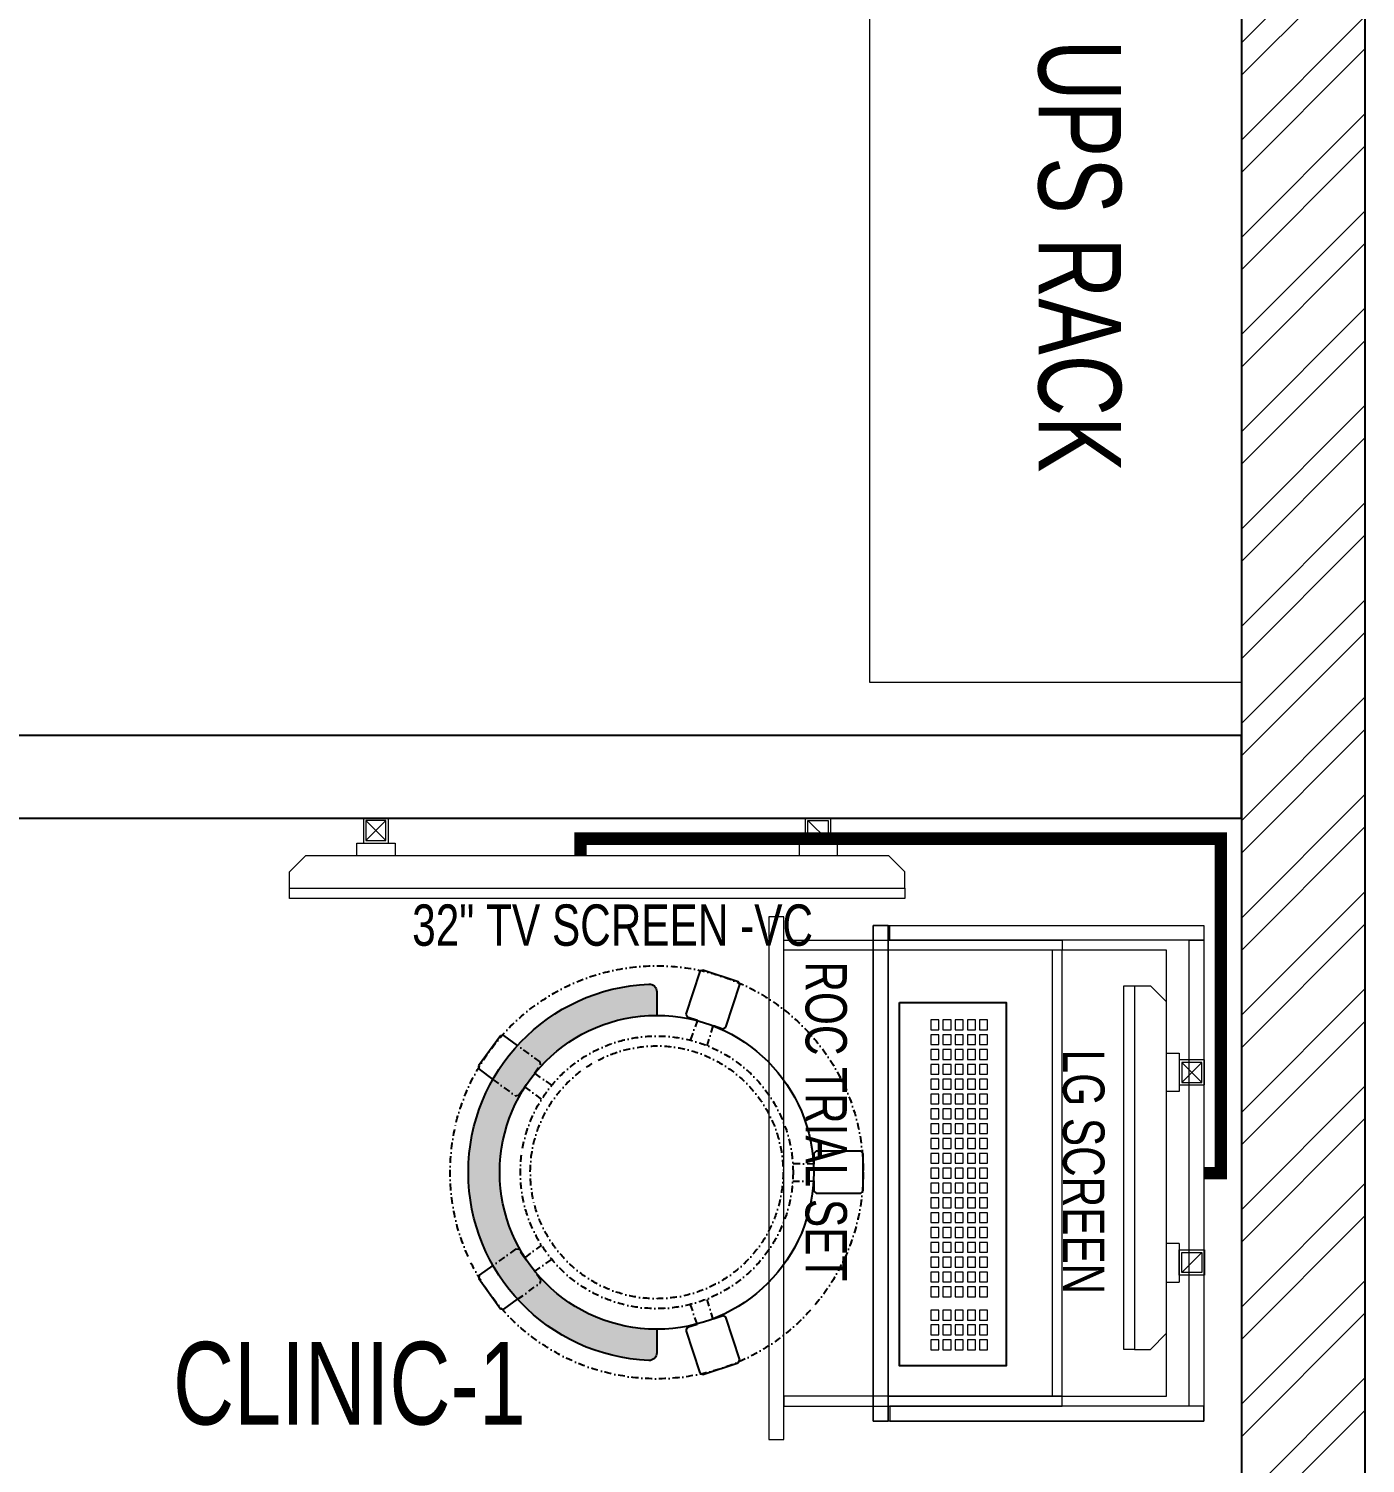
# Model space of a CAD drawing. Header units: feet. Extents: x 2256883 to 2267705, y -6058294 to -6051474.
# Drawn here: x 2266087 to 2267705, y -6055506 to -6053769 of the extents above; entities that cross this region are included whole.
import ezdxf

# ---------------------------------------------------------------- set-up
doc = ezdxf.new("R2010")
doc.units = ezdxf.units.FT
doc.header["$LTSCALE"] = 33
doc.header["$MEASUREMENT"] = 0
for name, pattern in [('ACAD_ISO03W100', [30, 12, -18]), ('DASHDOT2', [0.5, 0.25, -0.125, 0, -0.125]), ('HIDDEN', [9.524999999999995, 6.349999999999997, -3.174999999999998])]:
    doc.linetypes.add(name, pattern=pattern)
doc.layers.add('A-WALL', color=1, linetype='Continuous')
for name, color, linetype, lineweight in [('Floor-Unit', 1, 'Continuous', 13), ('HATCH', 9, 'Continuous', 9), ('LENS-DIM', 252, 'Continuous', 5), ('LENS-FURNITURE', 13, 'Continuous', 9), ('LENS-PARTITION', 21, 'Continuous', 25), ('LENS-TEXT', 31, 'Continuous', 5), ('LENS_DIMENSION', 193, 'Continuous', 0), ('LENS_PARTITION', 21, 'Continuous', 25), ('LENS_TEXT', 31, 'Continuous', 5), ('LK-EQPMT', 3, 'Continuous', 18), ('LK-FF&E WALL', 1, 'Continuous', 9), ('LN-ELEVATION-1', 81, 'Continuous', 25), ('LN-ELEVATION-2', 103, 'Continuous', 20), ('LN-HATCH', 251, 'Continuous', 0), ('TV', 92, 'Continuous', 18)]:
    doc.layers.add(name, color=color, linetype=linetype, lineweight=lineweight)
doc.styles.add('LK TXT', font='GILC____.TTF', dxfattribs={"height": 100})
doc.styles.get("Standard").update_dxf_attribs({"font": 'GILC____.TTF'})

# ---------------------------------------------------------------- blocks, each defined once
blk = doc.blocks.new('A$C555b74dd')
at = {"layer": 'LN-HATCH'}
h = blk.add_hatch(dxfattribs=at)
h.set_pattern_fill('ANSI32', color=256, scale=222)
h.set_pattern_definition([(45, (-2872276.043171114, 5463405.476987133), (-58.86663953378008, 58.86663953378008), []), (45, (-2872236.798744824, 5463405.476987133), (-58.86663953378008, 58.86663953378008), [])])
h.paths.add_polyline_path([(-9552.167973131873, 150), (-7240.992161259986, 150), (-7240.992161259986, 9.313226e-10), (-9552.167973131873, 9.313226e-10)])
h.paths.add_polyline_path([(-6936.221724529751, 150), (-3400.884658457711, 150), (-3400.884658457711, 0), (-6936.221724529751, 0)])
h.paths.add_polyline_path([(-3096.114221727475, 150), (-365.8790593510494, 150), (-365.8790593510494, 0), (-3096.114221727475, 0)])
h.paths.add_polyline_path([(-150, 759.5408734604716), (0, 759.5408734604716), (0, 6202.232922734693), (-150, 6202.232922734693)])
h.paths.add_polyline_path([(-863.6707726772873, 6667.007838750258), (-3748.830907057971, 6667.007838750258), (-3748.830907057971, 6819.547592388466), (-863.6707726772873, 6819.547592388466)])
h.paths.add_polyline_path([(-5110.138857787475, 6669.547592388465), (-9981.3863381939, 6669.547592388465), (-9981.3863381939, 6819.547592388466), (-5110.138857787475, 6819.547592388466)])
at = {"layer": 'A-WALL'}
blk.add_lwpolyline([(-150, 759.5408734604716), (0, 759.5408734604716), (0, 6202.232922734693), (-150, 6202.232922734693)], close=True, dxfattribs=at)
blk = doc.blocks.new('TRIAL SET ROC')
at = {"layer": 'LENS-DIM', "ltscale": 0.5}
for points in [[(-400.3652351796627, -364.3162249757442), (-430.3652351796626, -364.3162249757442)], [(169.6347648203373, -364.3162249757442), (139.6347648203373, -364.3162249757442)]]:
    blk.add_lwpolyline(points, dxfattribs=at)
at = {"layer": 'LENS-FURNITURE'}
blk.add_lwpolyline([(-430.3652351796626, 18), (169.6347648203373, 18), (169.6347648203373, -382.3162249757443), (-430.3652351796626, -382.3162249757443)], close=True, dxfattribs=at)
at = {"layer": 'LENS-FURNITURE', "color": 146}
for points in [[(-412.3652351796627, -153.6065521437457), (-400.3652351796627, -153.6065521437457), (-400.3652351796628, -490.6065521437458), (-412.3652351796627, -490.6065521437458)], [(139.6347648203373, -153.6065521437458), (-400.3652351796627, -153.6065521437457), (-400.3652351796627, -165.6065521437457), (139.6347648203373, -165.6065521437458)], [(151.6347648203373, -153.6065521437458), (139.6347648203373, -153.6065521437458), (139.6347648203372, -490.6065521437458), (151.6347648203373, -490.6065521437458)], [(192.1347648203373, -490.6065521437458), (-440.8652351796627, -490.6065521437458), (-440.8652351796627, -508.6065521437458), (192.1347648203373, -508.6065521437458)]]:
    blk.add_lwpolyline(points, close=True, dxfattribs=at)
at = {"layer": 'LN-ELEVATION-2'}
for points in [[(-430.3652351796626, 18), (-412.3652351796627, 18), (-412.3652351796627, -362.3162249757442), (-430.3652351796626, -362.3162249757442)], [(-412.3652351796627, 18), (151.6347648203373, 18), (151.6347648203373, 0), (-412.3652351796627, 0)], [(169.6347648203373, 18), (151.6347648203373, 18), (151.6347648203373, -362.3162249757442), (169.6347648203373, -362.3162249757442)], [(169.6347648203373, -364.3162249757442), (-430.3652351796626, -364.3162249757442), (-430.3652351796626, -382.3162249757443), (169.6347648203373, -382.3162249757443)], [(169.6347648203373, -382.3162249757443), (-430.3652351796626, -382.3162249757443), (-430.3652351796626, -364.3162249757442), (169.6347648203373, -364.3162249757442)]]:
    blk.add_lwpolyline(points, close=True, dxfattribs=at)
at = {"layer": 'LN-ELEVATION-2', "linetype": 'HIDDEN', "ltscale": 100}
blk.add_lwpolyline([(-400.3652351796627, -364.3162249757442), (139.6347648203373, -364.3162249757442), (139.6347648203373, -27.35909500904381), (-400.3652351796627, -27.35909500904381)], close=True, dxfattribs=at)
at = {"insert": (-386.8645105547048, -414.1468168679739), "char_height": 50, "attachment_point": 1}
blk.add_mtext_dynamic_manual_height_columns('ROC TRIAL SET', width=625.228464345434, gutter_width=500, heights=[0], dxfattribs=at)
blk = doc.blocks.new('*U28')
at = {"layer": 'LK-EQPMT', "ltscale": 12}
blk.add_lwpolyline([(5.986879315214991, 4.914598100478997), (-5.986879315214991, 4.914598100478997), (-5.986879315214991, -4.914598100478997), (5.986879315214991, -4.914598100478997)], close=True, dxfattribs=at)
blk = doc.blocks.new('*U29')
at = {"color": 0, "linetype": 'ByBlock', "lineweight": -2}
for p in [(0, 0), (17.96063794564497, 0), (35.92127589128995, 0), (53.88191383693492, 0), (71.8425517825799, 0), (89.80318972822487, 0), (107.7638276738698, 0), (125.7244656195148, 0), (143.6851035651598, 0), (161.6457415108048, 0), (179.6063794564497, 0), (197.5670174020947, 0), (215.5276553477397, 0), (233.4882932933847, 0), (251.4489312390296, 0), (269.4095691846746, 0), (287.3702071303196, 0), (305.3308450759646, 0), (323.2914830216096, 0), (-9e-16, -14.74379430143699), (17.96063794564497, -14.74379430143699), (35.92127589128995, -14.74379430143699), (53.88191383693492, -14.74379430143699), (71.8425517825799, -14.74379430143699), (89.80318972822487, -14.74379430143699), (107.7638276738698, -14.74379430143699), (125.7244656195148, -14.74379430143699), (143.6851035651598, -14.74379430143699), (161.6457415108048, -14.74379430143699), (179.6063794564497, -14.74379430143699), (197.5670174020947, -14.74379430143699), (215.5276553477397, -14.74379430143699), (233.4882932933847, -14.74379430143699), (251.4489312390296, -14.74379430143699), (269.4095691846746, -14.74379430143699), (287.3702071303196, -14.74379430143699), (305.3308450759646, -14.74379430143699), (323.2914830216096, -14.74379430143699), (-1.8e-15, -29.48758860287398), (17.96063794564497, -29.48758860287398), (35.92127589128995, -29.48758860287398), (53.88191383693492, -29.48758860287398), (71.8425517825799, -29.48758860287398), (89.80318972822487, -29.48758860287398), (107.7638276738698, -29.48758860287398), (125.7244656195148, -29.48758860287398), (143.6851035651598, -29.48758860287398), (161.6457415108048, -29.48758860287398), (179.6063794564497, -29.48758860287398), (197.5670174020947, -29.48758860287398), (215.5276553477397, -29.48758860287398), (233.4882932933847, -29.48758860287398), (251.4489312390296, -29.48758860287398), (269.4095691846746, -29.48758860287398), (287.3702071303196, -29.48758860287398), (305.3308450759646, -29.48758860287398), (323.2914830216096, -29.48758860287398), (-2.7e-15, -44.23138290431096), (17.96063794564497, -44.23138290431096), (35.92127589128995, -44.23138290431096), (53.88191383693492, -44.23138290431096), (71.8425517825799, -44.23138290431096), (89.80318972822487, -44.23138290431096), (107.7638276738698, -44.23138290431096), (125.7244656195148, -44.23138290431096), (143.6851035651598, -44.23138290431096), (161.6457415108048, -44.23138290431096), (179.6063794564497, -44.23138290431096), (197.5670174020947, -44.23138290431096), (215.5276553477397, -44.23138290431096), (233.4882932933847, -44.23138290431096), (251.4489312390296, -44.23138290431096), (269.4095691846746, -44.23138290431096), (287.3702071303196, -44.23138290431096), (305.3308450759646, -44.23138290431096), (323.2914830216096, -44.23138290431096), (-3.6e-15, -58.97517720574795), (17.96063794564497, -58.97517720574795), (35.92127589128994, -58.97517720574795), (53.88191383693492, -58.97517720574795), (71.8425517825799, -58.97517720574795), (89.80318972822487, -58.97517720574795), (107.7638276738698, -58.97517720574795), (125.7244656195148, -58.97517720574795), (143.6851035651598, -58.97517720574795), (161.6457415108048, -58.97517720574795), (179.6063794564497, -58.97517720574795), (197.5670174020947, -58.97517720574795), (215.5276553477397, -58.97517720574795), (233.4882932933847, -58.97517720574795), (251.4489312390296, -58.97517720574795), (269.4095691846746, -58.97517720574795), (287.3702071303196, -58.97517720574795), (305.3308450759646, -58.97517720574795), (323.2914830216096, -58.97517720574795)]:
    blk.add_blockref('*U28', p, dxfattribs=at)
blk = doc.blocks.new('*U26')
at = {"layer": 'LK-EQPMT', "ltscale": 12}
blk.add_lwpolyline([(5.986879315214991, 4.914598100478997), (-5.986879315214991, 4.914598100478997), (-5.986879315214991, -4.914598100478997), (5.986879315214991, -4.914598100478997)], close=True, dxfattribs=at)
blk = doc.blocks.new('*U27')
at = {"color": 0, "linetype": 'ByBlock', "lineweight": -2}
for p in [(0, 0), (17.96063794564497, 0), (35.92127589128995, 0), (-9e-16, -14.74379430143699), (17.96063794564497, -14.74379430143699), (35.92127589128995, -14.74379430143699), (-1.8e-15, -29.48758860287398), (17.96063794564497, -29.48758860287398), (35.92127589128995, -29.48758860287398), (-2.7e-15, -44.23138290431096), (17.96063794564497, -44.23138290431096), (35.92127589128995, -44.23138290431096), (-3.6e-15, -58.97517720574795), (17.96063794564497, -58.97517720574795), (35.92127589128994, -58.97517720574795)]:
    blk.add_blockref('*U26', p, dxfattribs=at)
blk = doc.blocks.new('*U20')
at = {"ltscale": 12}
blk.add_lwpolyline([(8.040144996717572, 2.91038e-11), (8.040144996717572, 129.0940371821052), (448.0401449967176, 129.0940371821052), (448.0401449967176, 2.91038e-11)], close=True, dxfattribs=at)
for name, p in [('*U29', (35.16895717114949, 101.6202952143818)), ('*U27', (386.6121428576974, 101.6202952143818))]:
    blk.add_blockref(name, p)
blk = doc.blocks.new('CLINIC SCREEN')
at = {"layer": 'TV'}
for p, q in [((-103.1090284836336, 42.85441964946222), (-127.4114311772946, 18.55201695591665)), ((-127.4114311772946, 42.85441964946222), (-103.1090284836336, 18.55201695591665)), ((102.7052824410566, 42.85441964946222), (127.007685134602, 18.55201695591665))]:
    blk.add_line(p, q, dxfattribs=at)
at = {"layer": 'TV', "ltscale": 12}
for p, q in [((-220.0000000000082, -19.41163062257681), (-200.5883693773149, 0)), ((200.5883693773149, 0), (-200.5883693773149, 0)), ((-138.5315413423604, 0), (-138.5315413423604, 15.514207008644)), ((-138.5315413423604, 15.514207008644), (-91.98892031613741, 15.514207008644)), ((-91.98892031613741, 15.514207008644), (-91.98892031613741, 0)), ((91.98892031610741, 15.514207008644), (91.98892031610741, 0)), ((91.98892031610741, 15.514207008644), (138.5315413423595, 15.514207008644)), ((138.5315413423595, 0), (138.5315413423595, 15.514207008644)), ((219.9999999999918, -19.41163062257681), (200.5883693773149, 0)), ((-220.0000000000082, -38.82326124538668), (-220.0000000000082, -19.41163062257681)), ((219.9999999999918, -38.82326124538668), (219.9999999999918, -19.41163062257681))]:
    blk.add_line(p, q, dxfattribs=at)
at = {"layer": 'TV'}
for points in [[(-130.4492315140169, 15.51421661919448), (-100.0712281470269, 15.51421661919448), (-100.0712281470269, 45.89221998606814), (-130.4492315140169, 45.89221998606814)], [(-127.4114311772946, 18.55201695591665), (-103.1090284836336, 18.55201695591665), (-103.1090284836336, 42.85441964946222), (-127.4114311772946, 42.85441964946222)], [(130.0454854713243, 15.51421661919448), (99.66748210433435, 15.51421661919448), (99.66748210433435, 45.89221998606814), (130.0454854713243, 45.89221998606814)], [(127.007685134602, 18.55201695591665), (102.7052824410566, 18.55201695591665), (102.7052824410566, 42.85441964946222), (127.007685134602, 42.85441964946222)]]:
    blk.add_lwpolyline(points, close=True, dxfattribs=at)
at = {"layer": 'TV', "ltscale": 12}
blk.add_lwpolyline([(-220.0000000000082, -51.71278328332107), (-220.0000000000082, -38.82326124538668), (219.9999999999918, -38.82326124538668), (219.9999999999918, -51.71278328332107)], close=True, dxfattribs=at)
at = {"layer": 'Floor-Unit', "color": 0, "ltscale": 2, "insert": (5.199680584678389, -100.4085774972336), "char_height": 50, "attachment_point": 5}
blk.add_mtext_dynamic_manual_height_columns('LG SCREEN', width=466.4796511627907, gutter_width=12.5, heights=[0], dxfattribs=at)
blk = doc.blocks.new('32INCH VC FOR CLINIC')
at = {"layer": 'LK-EQPMT'}
for p, q in [((116.8909715171903, 152.5672029328125), (92.58856882341206, 128.264800239267)), ((92.58856882341206, 152.5672029328125), (116.8909715171903, 128.264800239267)), ((627.7052824404091, 152.5672029328125), (652.0076851341872, 128.264800239267))]:
    blk.add_line(p, q, dxfattribs=at)
at = {"layer": 'LK-EQPMT', "ltscale": 12}
for p, q in [((81.46845865808427, 109.7127832833503), (81.46845865808427, 125.2269902919943)), ((81.46845865808427, 125.2269902919943), (128.0110796838999, 125.2269902919943)), ((128.0110796838999, 125.2269902919943), (128.0110796838999, 109.7127832833503)), ((616.9889203161001, 125.2269902919943), (616.9889203161001, 109.7127832833503)), ((616.9889203161001, 125.2269902919943), (663.5315413419156, 125.2269902919943)), ((663.5315413419156, 109.7127832833503), (663.5315413419156, 125.2269902919943)), ((0, 90.30115266077335), (19.41163062304258, 109.7127832833503)), ((725.5883693769574, 109.7127832833503), (19.41163062304258, 109.7127832833503)), ((745, 90.30115266077335), (725.5883693769574, 109.7127832833503)), ((0, 70.88952203796362), (0, 90.30115266077335)), ((745, 70.88952203796362), (745, 90.30115266077335))]:
    blk.add_line(p, q, dxfattribs=at)
at = {"layer": 'LK-EQPMT'}
for points in [[(89.55076848529278, 125.2269999025447), (119.9287718534469, 125.2269999025447), (119.9287718534469, 155.6050032694184), (89.55076848529278, 155.6050032694184)], [(92.58856882341206, 128.264800239267), (116.8909715171903, 128.264800239267), (116.8909715171903, 152.5672029328125), (92.58856882341206, 152.5672029328125)], [(655.0454854704439, 125.2269999025447), (624.6674821041522, 125.2269999025447), (624.6674821041522, 155.6050032694184), (655.0454854704439, 155.6050032694184)], [(652.0076851341872, 128.264800239267), (627.7052824404091, 128.264800239267), (627.7052824404091, 152.5672029328125), (652.0076851341872, 152.5672029328125)]]:
    blk.add_lwpolyline(points, close=True, dxfattribs=at)
at = {"layer": 'LK-EQPMT', "ltscale": 12}
blk.add_lwpolyline([(0, 58.0000000000291), (0, 70.88952203796362), (745, 70.88952203796362), (745, 58.0000000000291)], close=True, dxfattribs=at)
at = {"layer": 'LENS-TEXT', "color": 0, "ltscale": 2, "insert": (391.1996805854142, 25.6359011628374), "char_height": 50, "attachment_point": 5}
blk.add_mtext_dynamic_manual_height_columns('32" TV SCREEN -VC', width=466.4796511627907, gutter_width=12.5, heights=[0], dxfattribs=at)
blk = doc.blocks.new('DR STOOL')
at = {"layer": 'HATCH'}
h = blk.add_hatch(dxfattribs=at)
h.set_pattern_fill('ANSI36', color=250, angle=-90.00000000000001)
h.set_pattern_definition([(315, (-227.8099174643867, 917.3997257252777), (6.173926083235043, -1.683798022700468), [7.9375, -1.587499999999999, 0, -1.587499999999999])])
edge = h.paths.add_edge_path()
edge.add_line((-190.0000000041909, 4.511094e-10), (-218.6899174675346, 4.511094e-10))
edge.add_arc((-218.6899174670689, 9.120000000388245), 9.119999999940092, 177.6119845363388, 269.9999999996136, ccw=False)
edge.add_arc((-1.8626451e-09, 3.565219e-10), 228.000000002257, 2.3880154632688004, 177.6119845367313, ccw=False)
edge.add_arc((218.6899174633436, 9.120000000497384), 9.120000000051716, -90.00000000034493, 2.3880154629299, ccw=False)
edge.add_line((218.6899174633436, 4.511094e-10), (190, 4.511094e-10))
edge.add_arc((-1.8626451e-09, 4.511094e-10), 190.000000001979, -1.27e-14, 180)
at = {"layer": 'LN-ELEVATION-1', "color": 1, "ltscale": 100}
for p, q in [((-128.6221585394814, 215.4841044476634), (-165.2704676063731, 189.0243927398114)), ((-124.7228340068832, 214.8545704018979), (-128.6221585394814, 215.4841044476634)), ((-112.6981821293011, 198.1996966340157), (-124.7228340068832, 214.8545704018979)), ((124.7553772013634, 214.9803744515593), (112.5488144652918, 198.2845540212292)), ((128.7014972954057, 215.5933048763618), (124.7553772013634, 214.9803744515593)), ((128.7014972954057, 215.5933048763618), (124.7553772013634, 214.9803744515593)), ((165.1911288509145, 188.915192311113), (128.7014972954057, 215.5933048763618)), ((165.1911288509145, 188.915192311113), (128.7014972954057, 215.5933048763618)), ((-165.2704676063731, 189.0243927398114), (-165.9069543029182, 185.0820035930228)), ((-165.9069543029182, 185.0820035930228), (-153.8003208162263, 168.3135803133482)), ((153.6734594982117, 168.4294150282658), (165.7973639420234, 185.0121775862135)), ((165.7973639420234, 185.0121775862135), (165.1911288509145, 188.915192311113)), ((165.7973639420234, 185.0121775862135), (165.1911288509145, 188.915192311113)), ((-191.2928382232785, -35.45407700946089), (-242.9550312487409, -52.24013893969095)), ((-187.9259491492994, -37.1695928365807), (-191.2928382232785, -35.45407700946089)), ((-184.1424400564283, -48.81403796559607), (-187.9259491492994, -37.1695928365807)), ((188.0651108901948, -36.96233201187715), (184.0504167033359, -49.19388854173303)), ((191.3981811110861, -35.27656588272658), (188.0651108901948, -36.96233201187715)), ((243.0100176925771, -52.21682526778022), (191.3981811110861, -35.27656588272658)), ((-242.9550312487409, -52.24013893969095), (-244.7482102331705, -55.75945052818861)), ((-244.7482102331705, -55.75945052818861), (-230.7800458371639, -98.74904560100549)), ((-173.8639617776498, -80.4479453730819), (-177.8421125086024, -68.2044548037811)), ((177.6922140880488, -68.56540505095472), (173.8739495249465, -80.1985000452405)), ((230.715890809428, -98.7280946081737), (244.8123673382215, -55.78040257930116)), ((244.8123673382215, -55.78040257930116), (243.0100176925771, -52.21682526778022)), ((-227.2218665438704, -100.5620286722478), (-175.5596735184081, -83.7759667420105)), ((-175.5596735184081, -83.7759667420105), (-173.8639617776498, -80.4479453730819)), ((173.8739495249465, -80.1985000452405), (175.5794035866856, -83.5704969359358)), ((175.5794035866856, -83.5704969359358), (227.1912401677109, -100.5107563209894)), ((-230.7800458371639, -98.74904560100549), (-227.2218665438704, -100.5620286722478)), ((227.1912401677109, -100.5107563209894), (230.715890809428, -98.7280946081737)), ((-22.72193054761737, -190.2142363802995), (-25.39390889601782, -192.886214728569)), ((-10.47823652112856, -190.2142363802995), (-22.72193054761737, -190.2142363802995)), ((22.78362171910703, -190.2142363802995), (9.910054048988968, -190.2142363802995)), ((25.42475448176265, -192.8553691428751), (22.78362171910703, -190.2142363802995)), ((-25.39390889601782, -192.886214728569), (-25.39390889601782, -247.2070584567482)), ((25.42475448176265, -247.1762128710543), (25.42475448176265, -192.8553691428751)), ((-25.39390889601782, -247.2070584567482), (-22.60096735274419, -250)), ((-22.60096735274419, -250), (22.60096735274419, -250)), ((22.60096735274419, -250), (25.42475448176265, -247.1762128710543))]:
    blk.add_line(p, q, dxfattribs=at)
at = {"layer": 'LN-ELEVATION-1', "linetype": 'DASHDOT2'}
for p, q in [((-92.92521573789418, 170.8129362839827), (-112.6981821293011, 198.1996966340157)), ((112.5488144652918, 198.2845540212292), (92.69529851106927, 171.1294289919315)), ((-153.8003208162263, 168.3135803133482), (-134.1093360339291, 141.0403694751003)), ((-103.4542870586738, 159.9154408004979), (-93.52748446213081, 167.0824927485227)), ((-88.15393704269081, 139.4771787207864), (-103.4542870586738, 159.9154408004979)), ((-93.52748446213081, 167.0824927485227), (-92.92521573789418, 170.8129362839827)), ((103.6608748426661, 159.8406005539291), (88.19885099539533, 139.4487815762331)), ((92.69529851106927, 171.1294289919315), (93.26858203159645, 167.4385604566923)), ((93.26858203159645, 167.4385604566923), (103.6608748426661, 159.8406005539291)), ((133.7372852512635, 141.1612321265929), (153.6734594982117, 168.4294150282658)), ((-134.1093360339291, 141.0403694751003), (-130.4219571123831, 140.4450534014686)), ((-130.4219571123831, 140.4450534014686), (-119.9844727469608, 147.9808124662595)), ((-119.9844727469608, 147.9808124662595), (-105.3687285655178, 126.9741353208374)), ((105.4096150295809, 126.94019481352), (120.1194891873747, 147.8074627162714)), ((120.1194891873747, 147.8074627162714), (130.0033113472163, 140.5812532722048)), ((130.0033113472163, 140.5812532722048), (133.7372852512635, 141.1612321265929)), ((-159.954806596972, -40.49024384317454), (-184.1424400564283, -48.81403796559607)), ((184.0504167033359, -49.19388854173303), (159.8786162491887, -40.79004861696012)), ((-177.8421125086024, -68.2044548037811), (-153.4148110738024, -60.73628028803068)), ((153.3006618716754, -61.02382378749462), (177.6922140880488, -68.56540505095472)), ((-10.92024635523557, -164.6382343793375), (-10.47823652112856, -190.2142363802995)), ((9.910054048988968, -190.2142363802995), (10.35584833659231, -164.674698740353))]:
    blk.add_line(p, q, dxfattribs=at)
at = {"layer": 'LN-ELEVATION-1', "color": 1, "ltscale": 100}
blk.add_lwpolyline([(-190.0000000023283, 0), (-218.6899174656719, 0, -0.4264743413925903), (-227.8019973598421, 9.5, -0.959166304662544), (227.8019973593764, 9.5, -0.4264743413925903), (218.6899174647406, 0), (190.0000000013969, 0)], format="xyb", dxfattribs=at)
at = {"layer": 'LN-ELEVATION-1', "linetype": 'DASHDOT2'}
for radius in [250, 165, 153]:
    blk.add_circle((0, 0), radius, dxfattribs=at)
at = {"layer": 'LN-ELEVATION-1', "color": 1, "ltscale": 100}
blk.add_circle((0, 0), 190, dxfattribs=at)

msp = doc.modelspace()

# ---------------------------------------------------------------- linework, layer by layer
at = {"color": 13, "linetype": 'ACAD_ISO03W100', "ltscale": 0.01, "const_width": 15}
msp.add_lwpolyline([(2267509.240366157, -6055154.490266693), (2267529.599461179, -6055154.490266693), (2267529.599461172, -6054749.434207296), (2266754.599461176, -6054749.434207296), (2266754.599461176, -6054770.326427274)], dxfattribs=at)
at = {"layer": 'LENS-PARTITION'}
msp.add_lwpolyline([(2266054.599461172, -6054724.434207296), (2267554.599461172, -6054724.434207296), (2267554.599461172, -6054624.434207296), (2266054.599461172, -6054624.434207296)], close=True, dxfattribs=at)
at = {"layer": 'LK-FF&E WALL'}
msp.add_lwpolyline([(2267554.599461172, -6054559.851917327), (2267554.599461172, -6053659.851917326), (2267104.599461172, -6053659.851917326), (2267104.599461172, -6054559.851917327)], close=True, dxfattribs=at)

# ---------------------------------------------------------------- block references
msp.add_blockref('32INCH VC FOR CLINIC', (2266402.336574558, -6054880.039210557))
at = {"rotation": 270}
for name, p in [('TRIAL SET ROC', (2267491.240366157, -6055284.855501873)), ('*U20', (2267140.967296537, -6054939.6359377))]:
    msp.add_blockref(name, p, dxfattribs=at)
at = {"layer": 'LENS-FURNITURE', "rotation": 89.99999999999999}
msp.add_blockref('DR STOOL', (2266846.926760536, -6055153.345858578), dxfattribs=at)
at = {"layer": 'LENS_DIMENSION'}
msp.add_blockref('A$C555b74dd', (2267704.599461172, -6058293.975080756), dxfattribs=at)
at = {"layer": 'LENS_PARTITION', "rotation": 270}
msp.add_blockref('CLINIC SCREEN', (2267463.88127115, -6055147.687534494), dxfattribs=at)

# ---------------------------------------------------------------- texts
at = {"layer": 'LENS-TEXT', "color": 0, "linetype": 'Continuous', "ltscale": 3, "insert": (2267358.388026859, -6054043.974314039), "char_height": 100, "attachment_point": 5, "rotation": 269.99999999999994, "style": 'LK TXT'}
msp.add_mtext_dynamic_manual_height_columns('UPS RACK', width=1099.486866972408, gutter_width=0.9999999999999992, heights=[0], dxfattribs=at)
at = {"layer": 'LENS_TEXT', "linetype": 'Continuous', "ltscale": 3, "insert": (2266474.980297983, -6055576.124685029), "char_height": 100, "attachment_point": 5}
msp.add_mtext_dynamic_manual_height_columns('CLINIC-1 COMPACT ROC- MINSIGN', width=730.5073781448633, gutter_width=0.9999999999999992, heights=[0], dxfattribs=at)

doc.saveas('drawing.dxf')
